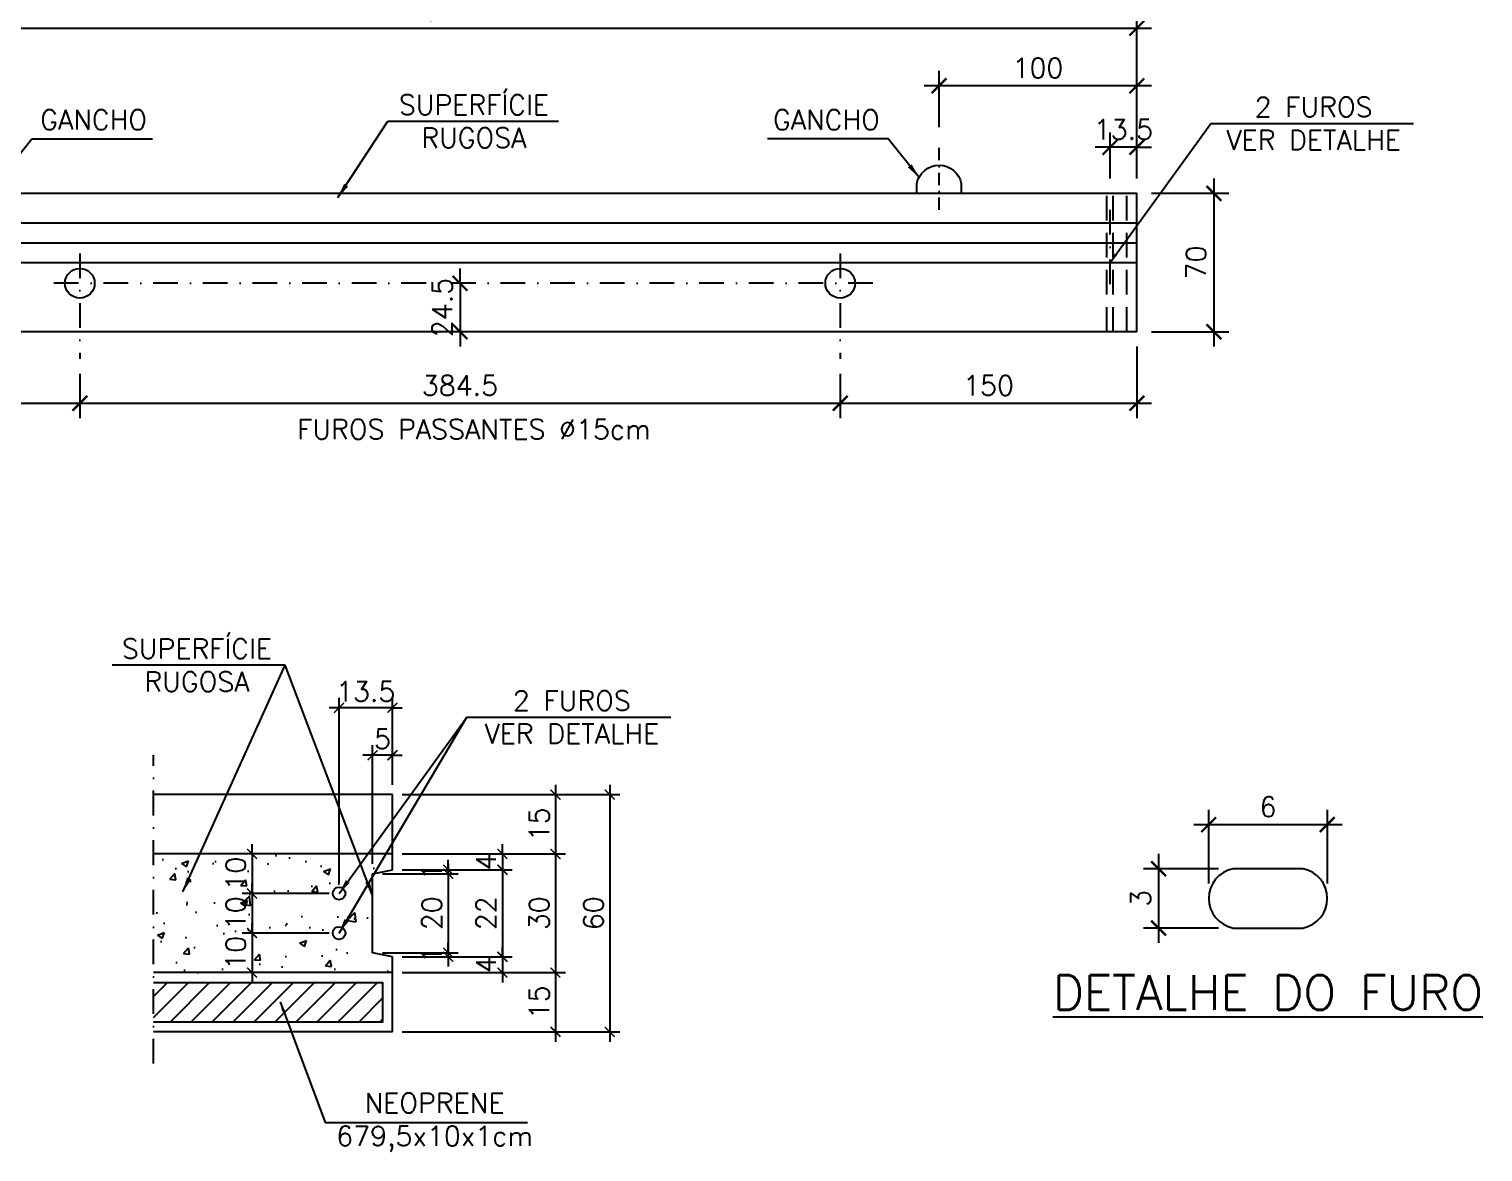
# Model space of a CAD drawing. Header units: centimetres. Extents: x 1658 to 6058, y 7962 to 9447.
# Drawn here: x 2266 to 3001, y 8372 to 8939 of the extents above; entities that cross this region are included whole.
import ezdxf

# ---------------------------------------------------------------- set-up
doc = ezdxf.new("R2010")
doc.units = ezdxf.units.CM
doc.header["$LTSCALE"] = 50
doc.header["$MEASUREMENT"] = 0
doc.header["$PDMODE"] = 67
doc.linetypes.add('DASHDOT', pattern=[1, 0.5, -0.25, 0, -0.25])
doc.linetypes.add('HIDDEN', pattern=[0.375, 0.25, -0.125])
for name, color, linetype in [('COTAS-PRECON', 1, 'Continuous'), ('HACHURAS-PRECON', 1, 'Continuous'), ('LINHA TRACEJADO-PRECON', 1, 'HIDDEN'), ('LINHA-01-PRECON', 1, 'Continuous'), ('LINHA-02-PRECON', 2, 'Continuous'), ('LINHA-03-PRECON', 3, 'Continuous'), ('LINHA-04-PRECON', 4, 'Continuous')]:
    doc.layers.add(name, color=color, linetype=linetype)
doc.styles.get("Standard").update_dxf_attribs({"font": 'romans.shx'})
doc.linetypes.add('ZIGZAG', pattern='A,0.0001,-0.2,[131,ltypeshp.shx,S=0.2,R=0,X=-0.2,Y=0],-0.4,[131,ltypeshp.shx,S=0.2,R=180,X=0.2,Y=0],-0.2', length=0.8001)
doc.dimstyles.new('ESC50-25', dxfattribs={"dimscale": 50, "dimtxt": 0.2, "dimasz": 0.1, "dimexe": 0.1, "dimexo": 0.1, "dimgap": 0.065, "dimtad": 1, "dimdec": 1, "dimlfac": 0.5, "dimzin": 12, "dimdsep": 46, "dimtxsty": 'Standard', "dimblk": 'ARCHTICK', "dimcen": 0.09, "dimdle": 0.1, "dimclrd": 256, "dimclre": 256, "dimclrt": 2, "dimaunit": 1, "dimazin": 0, "dimtfac": 1, "dimtdec": 1, "dimtix": 1, "dimtmove": 1, "dimatfit": 3, "dimfxl": 1, "dimtolj": 1, "dimtzin": 0, "dimlwd": -1, "dimlwe": -1, "dimarcsym": 0})
doc.dimstyles.new('ESC50-50', dxfattribs={"dimscale": 50, "dimtxt": 0.2, "dimasz": 0.15, "dimexe": 0.15, "dimexo": 0.15, "dimgap": 0.08, "dimtad": 1, "dimdec": 1, "dimzin": 12, "dimdsep": 46, "dimtxsty": 'Standard', "dimblk": 'ARCHTICK', "dimcen": 0.09, "dimdle": 0.15, "dimclrd": 256, "dimclre": 256, "dimclrt": 2, "dimazin": 3, "dimtfac": 1, "dimtdec": 1, "dimtix": 1, "dimtmove": 2, "dimatfit": 2, "dimfxl": 0.15, "dimtolj": 1, "dimtzin": 0, "dimarcsym": 0})
doc.dimstyles.new('ESC50-50 (10x)', dxfattribs={"dimscale": 50, "dimtxt": 0.2, "dimasz": 0.15, "dimexe": 0.15, "dimexo": 0.15, "dimgap": 0.08, "dimtad": 1, "dimlfac": 0.1, "dimzin": 12, "dimdsep": 46, "dimtxsty": 'Standard', "dimblk": 'ARCHTICK', "dimcen": 0.09, "dimdle": 0.15, "dimclrd": 256, "dimclre": 256, "dimclrt": 2, "dimazin": 3, "dimtfac": 1, "dimtix": 1, "dimtmove": 0, "dimatfit": 2, "dimfxl": 0.15, "dimtolj": 1, "dimtzin": 0, "dimarcsym": 0})

# ---------------------------------------------------------------- blocks, each defined once
blk = doc.blocks.new('_ArchTick')
at = {"color": 0, "linetype": 'ByBlock', "const_width": 0.15}
blk.add_lwpolyline([(-0.5, -0.5), (0.5, 0.5)], dxfattribs=at)
blk = doc.blocks.new('*D20')
at = {"layer": 'Defpoints', "color": 0, "transparency": 16777216}
for p in [(2922.65, 8537.09), (2862.65, 8499.76), (2922.65, 8499.76)]:
    blk.add_point(p, dxfattribs=at)
at = {"layer": 'LINHA-01-PRECON', "lineweight": -2, "transparency": 16777216}
for p, q in [((2862.65, 8507.26), (2862.65, 8544.59)), ((2922.65, 8507.26), (2922.65, 8544.59)), ((2855.15, 8537.09), (2930.15, 8537.09))]:
    blk.add_line(p, q, dxfattribs=at)
at = {"layer": 'LINHA-01-PRECON', "lineweight": -2, "transparency": 16777216, "xscale": 7.5, "yscale": 7.5, "zscale": 7.5, "rotation": 180}
blk.add_blockref('_ArchTick', (2862.65, 8537.09), dxfattribs=at)
at = {"layer": 'LINHA-01-PRECON', "lineweight": -2, "transparency": 16777216, "xscale": 7.5, "yscale": 7.5, "zscale": 7.5}
blk.add_blockref('_ArchTick', (2922.65, 8537.09), dxfattribs=at)
at = {"layer": 'LINHA-01-PRECON', "color": 2, "transparency": 16777216, "insert": (2892.65, 8546.09), "char_height": 10, "attachment_point": 5}
blk.add_mtext('\\A1;6', dxfattribs=at)
blk = doc.blocks.new('*D21')
at = {"layer": 'Defpoints', "color": 0, "transparency": 16777216}
for p in [(2875.03, 8514.76), (2837.27, 8484.76), (2875.03, 8484.76)]:
    blk.add_point(p, dxfattribs=at)
at = {"layer": 'LINHA-01-PRECON', "lineweight": -2, "transparency": 16777216}
for p, q in [((2837.27, 8522.26), (2837.27, 8477.26)), ((2867.53, 8514.76), (2829.77, 8514.76)), ((2867.53, 8484.76), (2829.77, 8484.76))]:
    blk.add_line(p, q, dxfattribs=at)
at = {"layer": 'LINHA-01-PRECON', "lineweight": -2, "transparency": 16777216, "xscale": 7.5, "yscale": 7.5, "zscale": 7.5}
for p, rotation in [((2837.27, 8514.76), 90), ((2837.27, 8484.76), 270)]:
    blk.add_blockref('_ArchTick', p, dxfattribs=dict(at, rotation=rotation))
at = {"layer": 'LINHA-01-PRECON', "color": 2, "transparency": 16777216, "insert": (2828.27, 8499.76), "char_height": 10, "attachment_point": 5, "rotation": 90}
blk.add_mtext('\\A1;3', dxfattribs=at)
blk = doc.blocks.new('*D25')
at = {"layer": 'COTAS-PRECON', "lineweight": -2, "transparency": 16777216}
for p, q in [((2141.81, 8863.81), (2141.81, 8947.36)), ((2826.31, 8863.81), (2826.31, 8947.36)), ((2134.31, 8939.86), (2833.81, 8939.86))]:
    blk.add_line(p, q, dxfattribs=at)
at = {"layer": 'Defpoints', "color": 0, "transparency": 16777216}
for p in [(2826.31, 8939.86), (2141.81, 8856.31), (2826.31, 8856.31)]:
    blk.add_point(p, dxfattribs=at)
at = {"layer": 'COTAS-PRECON', "lineweight": -2, "transparency": 16777216, "xscale": 7.5, "yscale": 7.5, "zscale": 7.5, "rotation": 180}
blk.add_blockref('_ArchTick', (2141.81, 8939.86), dxfattribs=at)
at = {"layer": 'COTAS-PRECON', "lineweight": -2, "transparency": 16777216, "xscale": 7.5, "yscale": 7.5, "zscale": 7.5}
blk.add_blockref('_ArchTick', (2826.31, 8939.86), dxfattribs=at)
at = {"layer": 'COTAS-PRECON', "color": 2, "transparency": 16777216, "insert": (2484.06, 8948.86), "char_height": 10, "attachment_point": 5}
blk.add_mtext('\\A1;684.5', dxfattribs=at)
blk = doc.blocks.new('*D41')
at = {"layer": 'COTAS-PRECON', "lineweight": -2, "transparency": 16777216}
for p, q in [((2865.27, 8863.81), (2865.27, 8778.81)), ((2833.81, 8856.31), (2872.77, 8856.31)), ((2833.81, 8786.31), (2872.77, 8786.31))]:
    blk.add_line(p, q, dxfattribs=at)
at = {"layer": 'Defpoints', "color": 0, "transparency": 16777216}
for p in [(2826.31, 8856.31), (2826.31, 8786.31), (2865.27, 8786.31)]:
    blk.add_point(p, dxfattribs=at)
at = {"layer": 'COTAS-PRECON', "lineweight": -2, "transparency": 16777216, "xscale": 7.5, "yscale": 7.5, "zscale": 7.5}
for p, rotation in [((2865.27, 8856.31), 90), ((2865.27, 8786.31), 270)]:
    blk.add_blockref('_ArchTick', p, dxfattribs=dict(at, rotation=rotation))
at = {"layer": 'COTAS-PRECON', "color": 2, "transparency": 16777216, "insert": (2856.27, 8821.31), "char_height": 10, "attachment_point": 5, "rotation": 90}
blk.add_mtext('\\A1;70', dxfattribs=at)
blk = doc.blocks.new('*D42')
at = {"layer": 'COTAS-PRECON', "lineweight": -2, "transparency": 16777216}
for p, q in [((2726.31, 8889.78), (2726.31, 8918.18)), ((2826.31, 8863.81), (2826.31, 8918.18)), ((2833.81, 8910.68), (2718.81, 8910.68))]:
    blk.add_line(p, q, dxfattribs=at)
at = {"layer": 'Defpoints', "color": 0, "transparency": 16777216}
for p in [(2726.31, 8910.68), (2726.31, 8882.28), (2826.31, 8856.31)]:
    blk.add_point(p, dxfattribs=at)
at = {"layer": 'COTAS-PRECON', "lineweight": -2, "transparency": 16777216, "xscale": 7.5, "yscale": 7.5, "zscale": 7.5, "rotation": 180}
blk.add_blockref('_ArchTick', (2726.31, 8910.68), dxfattribs=at)
at = {"layer": 'COTAS-PRECON', "lineweight": -2, "transparency": 16777216, "xscale": 7.5, "yscale": 7.5, "zscale": 7.5}
blk.add_blockref('_ArchTick', (2826.31, 8910.68), dxfattribs=at)
at = {"layer": 'COTAS-PRECON', "color": 2, "transparency": 16777216, "insert": (2776.31, 8919.68), "char_height": 10, "attachment_point": 5}
blk.add_mtext('\\A1;100', dxfattribs=at)
blk = doc.blocks.new('*D43')
at = {"layer": 'COTAS-PRECON', "lineweight": -2, "transparency": 16777216}
for p, q in [((2812.79, 8863.81), (2812.79, 8887.07)), ((2826.31, 8863.81), (2826.31, 8887.07)), ((2812.79, 8879.57), (2805.29, 8879.57)), ((2826.31, 8879.57), (2812.79, 8879.57)), ((2826.31, 8879.57), (2833.81, 8879.57))]:
    blk.add_line(p, q, dxfattribs=at)
at = {"layer": 'Defpoints', "color": 0, "transparency": 16777216}
for p in [(2812.79, 8879.57), (2812.79, 8856.31), (2826.31, 8856.31)]:
    blk.add_point(p, dxfattribs=at)
at = {"layer": 'COTAS-PRECON', "lineweight": -2, "transparency": 16777216, "xscale": 7.5, "yscale": 7.5, "zscale": 7.5}
blk.add_blockref('_ArchTick', (2812.79, 8879.57), dxfattribs=at)
at = {"layer": 'COTAS-PRECON', "lineweight": -2, "transparency": 16777216, "xscale": 7.5, "yscale": 7.5, "zscale": 7.5, "rotation": 180}
blk.add_blockref('_ArchTick', (2826.31, 8879.57), dxfattribs=at)
at = {"layer": 'COTAS-PRECON', "color": 2, "transparency": 16777216, "insert": (2819.55, 8888.57), "char_height": 10, "attachment_point": 5}
blk.add_mtext('\\A1;13.5', dxfattribs=at)
blk = doc.blocks.new('*D94')
at = {"layer": 'COTAS-PRECON', "transparency": 16777216}
for p, q in [((2454.88, 8552.24), (2537.36, 8552.24)), ((2532.36, 8557.24), (2532.36, 8517.24)), ((2454.88, 8522.24), (2537.36, 8522.24))]:
    blk.add_line(p, q, dxfattribs=at)
at = {"layer": 'Defpoints', "color": 0, "transparency": 16777216}
for p in [(2449.88, 8552.24), (2449.88, 8522.24), (2532.36, 8522.24)]:
    blk.add_point(p, dxfattribs=at)
at = {"layer": 'COTAS-PRECON', "transparency": 16777216, "xscale": 5, "yscale": 5, "zscale": 5}
for p, rotation in [((2532.36, 8552.24), 90), ((2532.36, 8522.24), 270)]:
    blk.add_blockref('_ArchTick', p, dxfattribs=dict(at, rotation=rotation))
at = {"layer": 'COTAS-PRECON', "color": 2, "transparency": 16777216, "insert": (2524.11, 8537.24), "char_height": 10, "attachment_point": 5, "rotation": 90}
blk.add_mtext('\\A1;15', dxfattribs=at)
blk = doc.blocks.new('*D98')
at = {"layer": 'COTAS-PRECON', "transparency": 16777216}
for p, q in [((2454.88, 8522.24), (2537.36, 8522.24)), ((2532.36, 8527.24), (2532.36, 8457.24)), ((2454.88, 8462.24), (2537.36, 8462.24))]:
    blk.add_line(p, q, dxfattribs=at)
at = {"layer": 'Defpoints', "color": 0, "transparency": 16777216}
for p in [(2449.88, 8522.24), (2449.88, 8462.24), (2532.36, 8462.24)]:
    blk.add_point(p, dxfattribs=at)
at = {"layer": 'COTAS-PRECON', "transparency": 16777216, "xscale": 5, "yscale": 5, "zscale": 5}
for p, rotation in [((2532.36, 8522.24), 90), ((2532.36, 8462.24), 270)]:
    blk.add_blockref('_ArchTick', p, dxfattribs=dict(at, rotation=rotation))
at = {"layer": 'COTAS-PRECON', "color": 2, "transparency": 16777216, "insert": (2524.11, 8492.24), "char_height": 10, "attachment_point": 5, "rotation": 90}
blk.add_mtext('\\A1;30', dxfattribs=at)
blk = doc.blocks.new('*D99')
at = {"layer": 'COTAS-PRECON', "transparency": 16777216}
for p, q in [((2454.88, 8462.24), (2537.36, 8462.24)), ((2532.36, 8467.24), (2532.36, 8427.24)), ((2454.88, 8432.24), (2537.36, 8432.24))]:
    blk.add_line(p, q, dxfattribs=at)
at = {"layer": 'Defpoints', "color": 0, "transparency": 16777216}
for p in [(2449.88, 8462.24), (2449.88, 8432.24), (2532.36, 8432.24)]:
    blk.add_point(p, dxfattribs=at)
at = {"layer": 'COTAS-PRECON', "transparency": 16777216, "xscale": 5, "yscale": 5, "zscale": 5}
for p, rotation in [((2532.36, 8462.24), 90), ((2532.36, 8432.24), 270)]:
    blk.add_blockref('_ArchTick', p, dxfattribs=dict(at, rotation=rotation))
at = {"layer": 'COTAS-PRECON', "color": 2, "transparency": 16777216, "insert": (2524.11, 8447.24), "char_height": 10, "attachment_point": 5, "rotation": 90}
blk.add_mtext('\\A1;15', dxfattribs=at)
blk = doc.blocks.new('*D100')
at = {"layer": 'COTAS-PRECON', "transparency": 16777216}
for p, q in [((2454.88, 8522.24), (2510.5, 8522.24)), ((2505.5, 8522.24), (2505.5, 8527.24)), ((2505.5, 8522.24), (2505.5, 8514.24)), ((2454.88, 8514.24), (2510.5, 8514.24)), ((2505.5, 8514.24), (2505.5, 8509.24))]:
    blk.add_line(p, q, dxfattribs=at)
at = {"layer": 'Defpoints', "color": 0, "transparency": 16777216}
for p in [(2449.88, 8522.24), (2449.88, 8514.24), (2505.5, 8514.24)]:
    blk.add_point(p, dxfattribs=at)
at = {"layer": 'COTAS-PRECON', "transparency": 16777216, "xscale": 5, "yscale": 5, "zscale": 5}
for p, rotation in [((2505.5, 8522.24), 270), ((2505.5, 8514.24), 90)]:
    blk.add_blockref('_ArchTick', p, dxfattribs=dict(at, rotation=rotation))
at = {"layer": 'COTAS-PRECON', "color": 2, "transparency": 16777216, "insert": (2497.25, 8518.24), "char_height": 10, "attachment_point": 5, "rotation": 90}
blk.add_mtext('\\A1;4', dxfattribs=at)
blk = doc.blocks.new('*D101')
at = {"layer": 'COTAS-PRECON', "transparency": 16777216}
for p, q in [((2454.88, 8514.24), (2510.5, 8514.24)), ((2505.5, 8519.24), (2505.5, 8465.24)), ((2454.88, 8470.24), (2510.5, 8470.24))]:
    blk.add_line(p, q, dxfattribs=at)
at = {"layer": 'Defpoints', "color": 0, "transparency": 16777216}
for p in [(2449.88, 8514.24), (2449.88, 8470.24), (2505.5, 8470.24)]:
    blk.add_point(p, dxfattribs=at)
at = {"layer": 'COTAS-PRECON', "transparency": 16777216, "xscale": 5, "yscale": 5, "zscale": 5}
for p, rotation in [((2505.5, 8514.24), 90), ((2505.5, 8470.24), 270)]:
    blk.add_blockref('_ArchTick', p, dxfattribs=dict(at, rotation=rotation))
at = {"layer": 'COTAS-PRECON', "color": 2, "transparency": 16777216, "insert": (2497.25, 8492.24), "char_height": 10, "attachment_point": 5, "rotation": 90}
blk.add_mtext('\\A1;22', dxfattribs=at)
blk = doc.blocks.new('*D102')
at = {"layer": 'COTAS-PRECON', "transparency": 16777216}
for p, q in [((2454.88, 8470.24), (2510.5, 8470.24)), ((2505.5, 8470.24), (2505.5, 8475.24)), ((2505.5, 8470.24), (2505.5, 8462.24)), ((2454.88, 8462.24), (2510.5, 8462.24)), ((2505.5, 8462.24), (2505.5, 8457.24))]:
    blk.add_line(p, q, dxfattribs=at)
at = {"layer": 'Defpoints', "color": 0, "transparency": 16777216}
for p in [(2449.88, 8470.24), (2449.88, 8462.24), (2505.5, 8462.24)]:
    blk.add_point(p, dxfattribs=at)
at = {"layer": 'COTAS-PRECON', "transparency": 16777216, "xscale": 5, "yscale": 5, "zscale": 5}
for p, rotation in [((2505.5, 8470.24), 270), ((2505.5, 8462.24), 90)]:
    blk.add_blockref('_ArchTick', p, dxfattribs=dict(at, rotation=rotation))
at = {"layer": 'COTAS-PRECON', "color": 2, "transparency": 16777216, "insert": (2497.25, 8466.24), "char_height": 10, "attachment_point": 5, "rotation": 90}
blk.add_mtext('\\A1;4', dxfattribs=at)
blk = doc.blocks.new('*D103')
at = {"layer": 'COTAS-PRECON', "transparency": 16777216}
for p, q in [((2454.88, 8552.24), (2564.81, 8552.24)), ((2559.81, 8557.24), (2559.81, 8427.24)), ((2454.88, 8432.24), (2564.81, 8432.24))]:
    blk.add_line(p, q, dxfattribs=at)
at = {"layer": 'Defpoints', "color": 0, "transparency": 16777216}
for p in [(2449.88, 8552.24), (2449.88, 8432.24), (2559.81, 8432.24)]:
    blk.add_point(p, dxfattribs=at)
at = {"layer": 'COTAS-PRECON', "transparency": 16777216, "xscale": 5, "yscale": 5, "zscale": 5}
for p, rotation in [((2559.81, 8552.24), 90), ((2559.81, 8432.24), 270)]:
    blk.add_blockref('_ArchTick', p, dxfattribs=dict(at, rotation=rotation))
at = {"layer": 'COTAS-PRECON', "color": 2, "transparency": 16777216, "insert": (2551.56, 8492.24), "char_height": 10, "attachment_point": 5, "rotation": 90}
blk.add_mtext('\\A1;60', dxfattribs=at)
blk = doc.blocks.new('*D104')
at = {"layer": 'COTAS-PRECON', "transparency": 16777216}
for p, q in [((2439.88, 8572.16), (2434.88, 8572.16)), ((2439.88, 8517.24), (2439.88, 8577.16)), ((2449.88, 8572.16), (2439.88, 8572.16)), ((2449.88, 8557.24), (2449.88, 8577.16)), ((2449.88, 8572.16), (2454.88, 8572.16))]:
    blk.add_line(p, q, dxfattribs=at)
at = {"layer": 'Defpoints', "color": 0, "transparency": 16777216}
for p in [(2439.88, 8572.16), (2449.88, 8552.24), (2439.88, 8512.24)]:
    blk.add_point(p, dxfattribs=at)
at = {"layer": 'COTAS-PRECON', "transparency": 16777216, "xscale": 5, "yscale": 5, "zscale": 5}
blk.add_blockref('_ArchTick', (2439.88, 8572.16), dxfattribs=at)
at = {"layer": 'COTAS-PRECON', "transparency": 16777216, "xscale": 5, "yscale": 5, "zscale": 5, "rotation": 180}
blk.add_blockref('_ArchTick', (2449.88, 8572.16), dxfattribs=at)
at = {"layer": 'COTAS-PRECON', "color": 2, "transparency": 16777216, "insert": (2444.88, 8580.41), "char_height": 10, "attachment_point": 5}
blk.add_mtext('\\A1;5', dxfattribs=at)
blk = doc.blocks.new('*D105')
at = {"layer": 'COTAS-PRECON', "transparency": 16777216}
for p, q in [((2422.88, 8596.12), (2417.88, 8596.12)), ((2422.88, 8507.24), (2422.88, 8601.12)), ((2449.88, 8596.12), (2422.88, 8596.12)), ((2449.88, 8557.24), (2449.88, 8601.12)), ((2449.88, 8596.12), (2454.88, 8596.12))]:
    blk.add_line(p, q, dxfattribs=at)
at = {"layer": 'Defpoints', "color": 0, "transparency": 16777216}
for p in [(2422.88, 8596.12), (2449.88, 8552.24), (2422.88, 8502.24)]:
    blk.add_point(p, dxfattribs=at)
at = {"layer": 'COTAS-PRECON', "transparency": 16777216, "xscale": 5, "yscale": 5, "zscale": 5}
blk.add_blockref('_ArchTick', (2422.88, 8596.12), dxfattribs=at)
at = {"layer": 'COTAS-PRECON', "transparency": 16777216, "xscale": 5, "yscale": 5, "zscale": 5, "rotation": 180}
blk.add_blockref('_ArchTick', (2449.88, 8596.12), dxfattribs=at)
at = {"layer": 'COTAS-PRECON', "color": 2, "transparency": 16777216, "insert": (2436.38, 8604.37), "char_height": 10, "attachment_point": 5}
blk.add_mtext('\\A1;13.5', dxfattribs=at)
blk = doc.blocks.new('*D95')
at = {"layer": 'COTAS-PRECON', "transparency": 16777216}
for p, q in [((2454.88, 8514.24), (2483.09, 8514.24)), ((2478.09, 8514.24), (2478.09, 8519.24)), ((2478.09, 8514.24), (2478.09, 8512.24)), ((2444.88, 8512.24), (2483.09, 8512.24)), ((2478.09, 8512.24), (2478.09, 8507.24))]:
    blk.add_line(p, q, dxfattribs=at)
at = {"layer": 'Defpoints', "color": 0, "transparency": 16777216}
for p in [(2449.88, 8514.24), (2439.88, 8512.24), (2478.09, 8512.24)]:
    blk.add_point(p, dxfattribs=at)
at = {"layer": 'COTAS-PRECON', "transparency": 16777216, "xscale": 5, "yscale": 5, "zscale": 5}
for p, rotation in [((2478.09, 8514.24), 270), ((2478.09, 8512.24), 90)]:
    blk.add_blockref('_ArchTick', p, dxfattribs=dict(at, rotation=rotation))
at = {"layer": 'COTAS-PRECON', "color": 2, "transparency": 16777216, "insert": (2469.84, 8513.24), "char_height": 10, "attachment_point": 5, "rotation": 90}
blk.add_mtext('\\A1;1', dxfattribs=at)
blk = doc.blocks.new('*D96')
at = {"layer": 'COTAS-PRECON', "transparency": 16777216}
for p, q in [((2478.09, 8517.24), (2478.09, 8467.24)), ((2444.88, 8512.24), (2483.09, 8512.24)), ((2444.88, 8472.24), (2483.09, 8472.24))]:
    blk.add_line(p, q, dxfattribs=at)
at = {"layer": 'Defpoints', "color": 0, "transparency": 16777216}
for p in [(2439.88, 8512.24), (2439.88, 8472.24), (2478.09, 8472.24)]:
    blk.add_point(p, dxfattribs=at)
at = {"layer": 'COTAS-PRECON', "transparency": 16777216, "xscale": 5, "yscale": 5, "zscale": 5}
for p, rotation in [((2478.09, 8512.24), 90), ((2478.09, 8472.24), 270)]:
    blk.add_blockref('_ArchTick', p, dxfattribs=dict(at, rotation=rotation))
at = {"layer": 'COTAS-PRECON', "color": 2, "transparency": 16777216, "insert": (2469.84, 8492.24), "char_height": 10, "attachment_point": 5, "rotation": 90}
blk.add_mtext('\\A1;20', dxfattribs=at)
blk = doc.blocks.new('*D97')
at = {"layer": 'COTAS-PRECON', "transparency": 16777216}
for p, q in [((2478.09, 8472.24), (2478.09, 8477.24)), ((2444.88, 8472.24), (2483.09, 8472.24)), ((2454.88, 8470.24), (2483.09, 8470.24)), ((2478.09, 8472.24), (2478.09, 8470.24)), ((2478.09, 8470.24), (2478.09, 8465.24))]:
    blk.add_line(p, q, dxfattribs=at)
at = {"layer": 'Defpoints', "color": 0, "transparency": 16777216}
for p in [(2439.88, 8472.24), (2449.88, 8470.24), (2478.09, 8470.24)]:
    blk.add_point(p, dxfattribs=at)
at = {"layer": 'COTAS-PRECON', "transparency": 16777216, "xscale": 5, "yscale": 5, "zscale": 5}
for p, rotation in [((2478.09, 8472.24), 270), ((2478.09, 8470.24), 90)]:
    blk.add_blockref('_ArchTick', p, dxfattribs=dict(at, rotation=rotation))
at = {"layer": 'COTAS-PRECON', "color": 2, "transparency": 16777216, "insert": (2469.84, 8471.24), "char_height": 10, "attachment_point": 5, "rotation": 90}
blk.add_mtext('\\A1;1', dxfattribs=at)
blk = doc.blocks.new('*D106')
at = {"layer": 'COTAS-PRECON', "transparency": 16777216}
for p, q in [((2378.9, 8522.24), (2378.9, 8527.24)), ((2378.9, 8522.24), (2378.9, 8502.24)), ((2417.88, 8502.24), (2373.9, 8502.24)), ((2378.9, 8502.24), (2378.9, 8497.24))]:
    blk.add_line(p, q, dxfattribs=at)
at = {"layer": 'Defpoints', "color": 0, "transparency": 16777216}
for p in [(2378.9, 8522.24), (2378.9, 8502.24), (2422.88, 8502.24)]:
    blk.add_point(p, dxfattribs=at)
at = {"layer": 'COTAS-PRECON', "transparency": 16777216, "xscale": 5, "yscale": 5, "zscale": 5}
for p, rotation in [((2378.9, 8522.24), 270), ((2378.9, 8502.24), 90)]:
    blk.add_blockref('_ArchTick', p, dxfattribs=dict(at, rotation=rotation))
at = {"layer": 'COTAS-PRECON', "color": 2, "transparency": 16777216, "insert": (2370.65, 8512.24), "char_height": 10, "attachment_point": 5, "rotation": 90}
blk.add_mtext('\\A1;10', dxfattribs=at)
blk = doc.blocks.new('*D107')
at = {"layer": 'COTAS-PRECON', "transparency": 16777216}
for p, q in [((2378.9, 8502.24), (2378.9, 8507.24)), ((2417.88, 8502.24), (2373.9, 8502.24)), ((2378.9, 8502.24), (2378.9, 8482.24)), ((2417.88, 8482.24), (2373.9, 8482.24)), ((2378.9, 8482.24), (2378.9, 8477.24))]:
    blk.add_line(p, q, dxfattribs=at)
at = {"layer": 'Defpoints', "color": 0, "transparency": 16777216}
for p in [(2422.88, 8502.24), (2378.9, 8482.24), (2422.88, 8482.24)]:
    blk.add_point(p, dxfattribs=at)
at = {"layer": 'COTAS-PRECON', "transparency": 16777216, "xscale": 5, "yscale": 5, "zscale": 5}
for p, rotation in [((2378.9, 8502.24), 270), ((2378.9, 8482.24), 90)]:
    blk.add_blockref('_ArchTick', p, dxfattribs=dict(at, rotation=rotation))
at = {"layer": 'COTAS-PRECON', "color": 2, "transparency": 16777216, "insert": (2370.65, 8492.24), "char_height": 10, "attachment_point": 5, "rotation": 90}
blk.add_mtext('\\A1;10', dxfattribs=at)
blk = doc.blocks.new('*D108')
at = {"layer": 'COTAS-PRECON', "transparency": 16777216}
for p, q in [((2378.9, 8482.24), (2378.9, 8487.24)), ((2417.88, 8482.24), (2373.9, 8482.24)), ((2378.9, 8482.24), (2378.9, 8462.24)), ((2378.9, 8462.24), (2378.9, 8457.24))]:
    blk.add_line(p, q, dxfattribs=at)
at = {"layer": 'Defpoints', "color": 0, "transparency": 16777216}
for p in [(2422.88, 8482.24), (2378.9, 8462.24), (2378.9, 8462.24)]:
    blk.add_point(p, dxfattribs=at)
at = {"layer": 'COTAS-PRECON', "transparency": 16777216, "xscale": 5, "yscale": 5, "zscale": 5}
for p, rotation in [((2378.9, 8482.24), 270), ((2378.9, 8462.24), 90)]:
    blk.add_blockref('_ArchTick', p, dxfattribs=dict(at, rotation=rotation))
at = {"layer": 'COTAS-PRECON', "color": 2, "transparency": 16777216, "insert": (2370.65, 8472.24), "char_height": 10, "attachment_point": 5, "rotation": 90}
blk.add_mtext('\\A1;10', dxfattribs=at)
blk = doc.blocks.new('*D162')
at = {"layer": 'COTAS-PRECON', "lineweight": -2, "transparency": 16777216}
for p, q in [((2141.81, 8778.81), (2141.81, 8742.61)), ((2291.81, 8765.03), (2291.81, 8742.61)), ((2134.31, 8750.11), (2299.31, 8750.11))]:
    blk.add_line(p, q, dxfattribs=at)
at = {"layer": 'Defpoints', "color": 0, "transparency": 16777216}
for p in [(2141.81, 8786.31), (2291.81, 8772.53), (2291.81, 8750.11)]:
    blk.add_point(p, dxfattribs=at)
at = {"layer": 'COTAS-PRECON', "lineweight": -2, "transparency": 16777216, "xscale": 7.5, "yscale": 7.5, "zscale": 7.5, "rotation": 180}
blk.add_blockref('_ArchTick', (2141.81, 8750.11), dxfattribs=at)
at = {"layer": 'COTAS-PRECON', "lineweight": -2, "transparency": 16777216, "xscale": 7.5, "yscale": 7.5, "zscale": 7.5}
blk.add_blockref('_ArchTick', (2291.81, 8750.11), dxfattribs=at)
at = {"layer": 'COTAS-PRECON', "color": 2, "transparency": 16777216, "insert": (2216.81, 8759.11), "char_height": 10, "attachment_point": 5}
blk.add_mtext('\\A1;150', dxfattribs=at)
blk = doc.blocks.new('*D163')
at = {"layer": 'COTAS-PRECON', "lineweight": -2, "transparency": 16777216}
for p, q in [((2291.81, 8765.03), (2291.81, 8742.61)), ((2676.31, 8765.03), (2676.31, 8742.61)), ((2284.31, 8750.11), (2683.81, 8750.11))]:
    blk.add_line(p, q, dxfattribs=at)
at = {"layer": 'Defpoints', "color": 0, "transparency": 16777216}
for p in [(2291.81, 8772.53), (2676.31, 8772.53), (2676.31, 8750.11)]:
    blk.add_point(p, dxfattribs=at)
at = {"layer": 'COTAS-PRECON', "lineweight": -2, "transparency": 16777216, "xscale": 7.5, "yscale": 7.5, "zscale": 7.5, "rotation": 180}
blk.add_blockref('_ArchTick', (2291.81, 8750.11), dxfattribs=at)
at = {"layer": 'COTAS-PRECON', "lineweight": -2, "transparency": 16777216, "xscale": 7.5, "yscale": 7.5, "zscale": 7.5}
blk.add_blockref('_ArchTick', (2676.31, 8750.11), dxfattribs=at)
at = {"layer": 'COTAS-PRECON', "color": 2, "transparency": 16777216, "insert": (2484.06, 8759.11), "char_height": 10, "attachment_point": 5}
blk.add_mtext('\\A1;384.5', dxfattribs=at)
blk = doc.blocks.new('*D164')
at = {"layer": 'COTAS-PRECON', "lineweight": -2, "transparency": 16777216}
for p, q in [((2826.31, 8778.81), (2826.31, 8742.61)), ((2676.31, 8765.03), (2676.31, 8742.61)), ((2668.81, 8750.11), (2833.81, 8750.11))]:
    blk.add_line(p, q, dxfattribs=at)
at = {"layer": 'Defpoints', "color": 0, "transparency": 16777216}
for p in [(2826.31, 8786.31), (2676.31, 8772.53), (2826.31, 8750.11)]:
    blk.add_point(p, dxfattribs=at)
at = {"layer": 'COTAS-PRECON', "lineweight": -2, "transparency": 16777216, "xscale": 7.5, "yscale": 7.5, "zscale": 7.5, "rotation": 180}
blk.add_blockref('_ArchTick', (2676.31, 8750.11), dxfattribs=at)
at = {"layer": 'COTAS-PRECON', "lineweight": -2, "transparency": 16777216, "xscale": 7.5, "yscale": 7.5, "zscale": 7.5}
blk.add_blockref('_ArchTick', (2826.31, 8750.11), dxfattribs=at)
at = {"layer": 'COTAS-PRECON', "color": 2, "transparency": 16777216, "insert": (2751.31, 8759.11), "char_height": 10, "attachment_point": 5}
blk.add_mtext('\\A1;150', dxfattribs=at)
blk = doc.blocks.new('*D165')
at = {"layer": 'COTAS-PRECON', "lineweight": -2, "transparency": 16777216}
for p, q in [((2484.06, 8810.81), (2484.06, 8818.31)), ((2484.06, 8810.81), (2484.06, 8786.31)), ((2484.06, 8786.31), (2484.06, 8778.81))]:
    blk.add_line(p, q, dxfattribs=at)
at = {"layer": 'Defpoints', "color": 0, "transparency": 16777216}
for p in [(2484.06, 8810.81), (2484.06, 8786.31), (2484.06, 8786.31)]:
    blk.add_point(p, dxfattribs=at)
at = {"layer": 'COTAS-PRECON', "lineweight": -2, "transparency": 16777216, "xscale": 7.5, "yscale": 7.5, "zscale": 7.5}
for p, rotation in [((2484.06, 8810.81), 270), ((2484.06, 8786.31), 90)]:
    blk.add_blockref('_ArchTick', p, dxfattribs=dict(at, rotation=rotation))
at = {"layer": 'COTAS-PRECON', "color": 2, "transparency": 16777216, "insert": (2475.06, 8798.56), "char_height": 10, "attachment_point": 5, "rotation": 90}
blk.add_mtext('\\A1;24.5', dxfattribs=at)

msp = doc.modelspace()

# ---------------------------------------------------------------- hatches: boundary and pattern name
at = {"layer": 'HACHURAS-PRECON'}
h = msp.add_hatch(dxfattribs=at)
h.set_pattern_fill('AR-CONC', color=256, scale=5)
h.set_pattern_definition([(50, (3501.19, 8703.63), (35.863, -3.1376), [3.75, -41.25]), (355, (3501.19, 8703.63), (-6.9376, 37.6096), [3, -33]), (100.4514, (3504.18, 8703.367), (28.9254, 34.472), [3.187, -35.0571]), (46.184, (3501.19, 8713.63), (53.362, -8.276), [5.625, -61.875]), (96.6356, (3505.64, 8712.94), (46.733, 48.706), [4.7805, -52.5857]), (351.184, (3501.19, 8713.63), (46.733, 48.706), [4.5, -49.5]), (21, (3506.19, 8711.13), (29.84535, -20.13094), [3.75, -41.25]), (326, (3506.19, 8711.13), (12.1658, 36.2575), [3, -33]), (71.4514, (3508.68, 8709.45), (42.0111, 16.1266), [3.187, -35.0571]), (37.5, (3501.191, 8703.629), (0.60799, 16.64469), [0, -32.6, 0, -33.5, 0, -33.125]), (7.5, (3501.191, 8703.629), (13.15348, 19.72059), [0, -19.1, 0, -31.85, 0, -12.625]), (327.5, (3490.041, 8703.629), (26.69112, -1.12774), [0, -12.5, 0, -39, 0, -51.75]), (317.5, (3485.041, 8703.629), (29.1593, 5.00525), [0, -16.25, 0, -25.9, 0, -36.75])])
h.paths.add_polyline_path([(2449.884, 8462.238), (2449.884, 8470.238), (2439.884, 8472.238), (2439.884, 8512.238), (2449.884, 8514.238), (2449.884, 8522.238), (2329.14, 8522.238), (2329.14, 8462.238)])
h.paths.add_polyline_path([(2426.084, 8482.238, -1), (2419.684, 8482.238, -1)], flags=16)
h.paths.add_polyline_path([(2419.684, 8502.238, -1), (2426.084, 8502.238, -1)], flags=16)
h.paths.add_polyline_path([(2378.153, 8502.357), (2363.153, 8502.357), (2363.153, 8522.119), (2378.153, 8522.119)], flags=24)
h.paths.add_polyline_path([(2378.153, 8482.357), (2363.153, 8482.357), (2363.153, 8502.119), (2378.153, 8502.119)], flags=24)
h.paths.add_polyline_path([(2378.153, 8462.357), (2363.153, 8462.357), (2363.153, 8482.119), (2378.153, 8482.119)], flags=24)
h = msp.add_hatch(dxfattribs=at)
h.set_pattern_fill('ANSI31', color=256, scale=60)
h.set_pattern_definition([(45, (1659.35, 7801.601), (-5.3033, 5.3033), [])])
h.paths.add_polyline_path([(2329.14, 8457.238), (2329.14, 8437.238), (2444.884, 8437.238), (2444.884, 8457.238)])

# ---------------------------------------------------------------- linework, layer by layer
at = {"layer": 'LINHA TRACEJADO-PRECON'}
for p, q in [((2811.21, 8786.311), (2811.21, 8856.311)), ((2814.41, 8786.311), (2814.41, 8856.311)), ((2821.31, 8786.311), (2821.31, 8856.311))]:
    msp.add_line(p, q, dxfattribs=at)
at = {"layer": 'LINHA-01-PRECON', "linetype": 'DASHDOT', "ltscale": 0.25}
msp.add_line((2726.31, 8847.888), (2726.31, 8882.28), dxfattribs=at)
at = {"layer": 'LINHA-01-PRECON', "linetype": 'DASHDOT', "ltscale": 0.5}
for p, q in [((2812.786, 8810.311), (2812.786, 8856.311)), ((2291.81, 8825.873), (2291.81, 8772.527)), ((2676.31, 8825.873), (2676.31, 8772.527)), ((2692.787, 8810.811), (2273.086, 8810.811))]:
    msp.add_line(p, q, dxfattribs=at)
at = {"layer": 'LINHA-01-PRECON', "color": 2, "linetype": 'DASHDOT', "ltscale": 0.5}
msp.add_lwpolyline([(2329.14, 8416.238), (2329.14, 8572.238)], dxfattribs=at)
at = {"layer": 'LINHA-02-PRECON'}
for p, q in [((2449.884, 8552.238), (2329.14, 8552.238)), ((2449.884, 8522.238), (2449.884, 8552.238)), ((2449.884, 8432.238), (2449.884, 8462.238)), ((2449.884, 8432.238), (2329.14, 8432.238))]:
    msp.add_line(p, q, dxfattribs=at)
for points in [[(2910.268, 8514.761), (2875.027, 8514.761)], [(2875.027, 8484.761), (2910.268, 8484.761)], [(2329.14, 8457.238), (2444.884, 8457.238), (2444.884, 8437.238), (2329.14, 8437.238)]]:
    msp.add_lwpolyline(points, dxfattribs=at)
for centre, start, end in [((2877.925, 8499.761), 100.932538, 259.067462), ((2907.37, 8499.761), 280.932538, 79.067462)]:
    msp.add_arc(centre, 15.277, start, end, dxfattribs=at)
at = {"layer": 'LINHA-03-PRECON', "linetype": 'ZIGZAG', "ltscale": 0.15}
msp.add_line((2141.81, 8856.311), (2826.31, 8856.311), dxfattribs=at)
at = {"layer": 'LINHA-03-PRECON'}
for p, q in [((2826.31, 8841.311), (2826.31, 8856.311)), ((2141.81, 8841.311), (2826.31, 8841.311)), ((2826.31, 8831.311), (2826.31, 8841.311)), ((2141.81, 8831.311), (2826.31, 8831.311)), ((2826.31, 8821.311), (2826.31, 8831.311)), ((2141.81, 8821.311), (2826.31, 8821.311)), ((2826.31, 8786.311), (2826.31, 8821.311)), ((2826.31, 8786.311), (2141.81, 8786.311)), ((2449.884, 8522.238), (2329.14, 8522.238)), ((2449.884, 8514.238), (2449.884, 8522.238)), ((2449.884, 8462.238), (2449.884, 8470.238)), ((2449.884, 8462.238), (2329.14, 8462.238))]:
    msp.add_line(p, q, dxfattribs=at)
at = {"layer": 'LINHA-03-PRECON', "linetype": 'ZIGZAG', "ltscale": 0.1}
for p, q in [((2439.884, 8512.238), (2449.884, 8514.238)), ((2439.884, 8472.238), (2439.884, 8512.238)), ((2449.884, 8470.238), (2439.884, 8472.238))]:
    msp.add_line(p, q, dxfattribs=at)
at = {"layer": 'LINHA-03-PRECON'}
for centre, radius in [((2291.81, 8810.811), 7.5), ((2676.31, 8810.811), 7.5), ((2422.884, 8502.238), 3.2), ((2422.884, 8482.238), 3.2)]:
    msp.add_circle(centre, radius, dxfattribs=at)
at = {"layer": 'LINHA-04-PRECON', "ltscale": 0.5}
msp.add_lwpolyline([(2715.082, 8856.311), (2715.082, 8861.311, -0.8160626), (2737.538, 8861.311), (2737.538, 8856.311)], format="xyb", dxfattribs=at)

# ---------------------------------------------------------------- texts
at = {"layer": 'LINHA-01-PRECON', "color": 2, "attachment_point": 5}
for s, insert, char_height in [('\\A1;SUPERFÍCIE\\PRUGOSA', (2491.065, 8892.71), 10), ('\\A1;2 FUROS\\PVER DETALHE', (2915.715, 8891.613), 10), ('\\A1;GANCHO', (2298.786, 8893.512), 10), ('\\A1;GANCHO', (2669.334, 8893.512), 10), ('\\A1;FUROS PASSANTES %%C15cm', (2491.065, 8736.998), 10), ('\\A1;SUPERFÍCIE\\PRUGOSA', (2351.027, 8617.709), 10), ('\\A1;2 FUROS\\PVER DETALHE', (2540.612, 8591.409), 10), ('\\A1;{\\L\\C4;DETALHE DO FURO}', (2892.576, 8452.154), 17.5), ('\\A1;NEOPRENE\\P679,5x10x1cm', (2471.178, 8386.404), 10)]:
    msp.add_mtext(s, dxfattribs=dict(at, insert=insert, char_height=char_height))

# ---------------------------------------------------------------- dimensions: what is measured, and where the dimension line sits
at = {"layer": 'COTAS-PRECON'}
for base, p1, p2, picture, middle in [((2826.31, 8939.86), (2141.81, 8856.311), (2826.31, 8856.311), '*D25', (2484.06, 8948.86)), ((2291.81, 8750.109), (2141.81, 8786.311), (2291.81, 8772.527), '*D162', (2216.81, 8759.109)), ((2826.31, 8750.109), (2676.31, 8772.527), (2826.31, 8786.311), '*D164', (2751.31, 8759.109)), ((2676.31, 8750.109), (2291.81, 8772.527), (2676.31, 8772.527), '*D163', (2484.06, 8759.109))]:
    dim = msp.add_linear_dim(base=base, p1=p1, p2=p2, dimstyle='ESC50-50', dxfattribs=at)
    dim.commit()
    dim.dimension.update_dxf_attribs({"geometry": picture, "text_midpoint": middle})
for base, p1, p2, angle, dimstyle, picture, middle in [((2726.31, 8910.676), (2826.31, 8856.311), (2726.31, 8882.28), 180, 'ESC50-50', '*D42', (2776.31, 8919.676)), ((2812.786, 8879.574), (2826.31, 8856.311), (2812.786, 8856.311), 180, 'ESC50-50', '*D43', (2819.548, 8888.574)), ((2865.271, 8786.311), (2826.31, 8856.311), (2826.31, 8786.311), 90, 'ESC50-50', '*D41', (2856.271, 8821.311)), ((2484.06, 8786.311), (2484.06, 8810.811), (2484.06, 8786.311), 90, 'ESC50-50', '*D165', (2475.06, 8798.561)), ((2422.884, 8596.12), (2449.884, 8552.238), (2422.884, 8502.238), 180, 'ESC50-25', '*D105', (2436.384, 8604.37)), ((2439.884, 8572.161), (2449.884, 8552.238), (2439.884, 8512.238), 180, 'ESC50-25', '*D104', (2444.884, 8580.411)), ((2532.36, 8522.238), (2449.884, 8552.238), (2449.884, 8522.238), 90, 'ESC50-25', '*D94', (2524.11, 8537.238)), ((2559.808, 8432.238), (2449.884, 8552.238), (2449.884, 8432.238), 90, 'ESC50-25', '*D103', (2551.558, 8492.238)), ((2378.903, 8502.238), (2378.903, 8522.238), (2422.884, 8502.238), 90, 'ESC50-25', '*D106', (2370.653, 8512.238)), ((2532.36, 8462.238), (2449.884, 8522.238), (2449.884, 8462.238), 90, 'ESC50-25', '*D98', (2524.11, 8492.238)), ((2505.5, 8514.238), (2449.884, 8522.238), (2449.884, 8514.238), 90, 'ESC50-25', '*D100', (2497.25, 8518.238)), ((2478.086, 8512.238), (2449.884, 8514.238), (2439.884, 8512.238), 90, 'ESC50-25', '*D95', (2469.836, 8513.238)), ((2478.086, 8472.238), (2439.884, 8512.238), (2439.884, 8472.238), 90, 'ESC50-25', '*D96', (2469.836, 8492.238)), ((2505.5, 8470.238), (2449.884, 8514.238), (2449.884, 8470.238), 90, 'ESC50-25', '*D101', (2497.25, 8492.238)), ((2378.903, 8482.238), (2422.884, 8502.238), (2422.884, 8482.238), 90, 'ESC50-25', '*D107', (2370.653, 8492.238)), ((2378.903, 8462.238), (2422.884, 8482.238), (2378.903, 8462.238), 90, 'ESC50-25', '*D108', (2370.653, 8472.238)), ((2478.086, 8470.238), (2439.884, 8472.238), (2449.884, 8470.238), 90, 'ESC50-25', '*D97', (2469.836, 8471.238)), ((2505.5, 8462.238), (2449.884, 8470.238), (2449.884, 8462.238), 90, 'ESC50-25', '*D102', (2497.25, 8466.238)), ((2532.36, 8432.238), (2449.884, 8462.238), (2449.884, 8432.238), 90, 'ESC50-25', '*D99', (2524.11, 8447.238))]:
    dim = msp.add_linear_dim(base=base, p1=p1, p2=p2, angle=angle, dimstyle=dimstyle, dxfattribs=at)
    dim.commit()
    dim.dimension.update_dxf_attribs({"geometry": picture, "text_midpoint": middle})
at = {"layer": 'LINHA-01-PRECON'}
dim = msp.add_linear_dim(base=(2922.648, 8537.085), p1=(2862.648, 8499.761), p2=(2922.648, 8499.761), dimstyle='ESC50-50 (10x)', dxfattribs=at)
dim.commit()
dim.dimension.update_dxf_attribs({"geometry": '*D20', "text_midpoint": (2892.648, 8546.085)})
dim = msp.add_linear_dim(base=(2837.275, 8484.761), p1=(2875.027, 8514.761), p2=(2875.027, 8484.761), angle=90, dimstyle='ESC50-50 (10x)', dxfattribs=at)
dim.commit()
dim.dimension.update_dxf_attribs({"geometry": '*D21', "text_midpoint": (2828.275, 8499.761)})

# ---------------------------------------------------------------- leaders
at = {"layer": 'COTAS-PRECON'}
for points in [[(2343.955, 8502.99), (2395.671, 8617.709)], [(2422.884, 8502.238), (2487.518, 8591.409)]]:
    msp.add_leader(points, dimstyle='ESC50-50', override={"dimgap": 0.08, "dimtad": 1}, dxfattribs=at)
at = {"layer": 'LINHA-01-PRECON'}
for points, dimstyle in [([(2422.353, 8854.155), (2447.523, 8892.71), (2533.882, 8892.71)], 'ESC50-50'), ([(2812.786, 8821.311), (2863.764, 8891.613), (2966.191, 8891.613)], 'ESC50-25'), ([(2251.952, 8864.351), (2267.468, 8883.906), (2328.53, 8883.906)], 'ESC50-50'), ([(2716.169, 8864.351), (2700.652, 8883.906), (2639.59, 8883.906)], 'ESC50-50'), ([(2439.884, 8501.134), (2395.671, 8617.709), (2308.21, 8617.709)], 'ESC50-50'), ([(2422.884, 8482.238), (2487.518, 8591.409), (2590.745, 8591.409)], 'ESC50-50'), ([(2393.099, 8447.472), (2415.845, 8386.404), (2518.272, 8386.404)], 'ESC50-25')]:
    msp.add_leader(points, dimstyle=dimstyle, dxfattribs=at)

doc.saveas('drawing.dxf')
